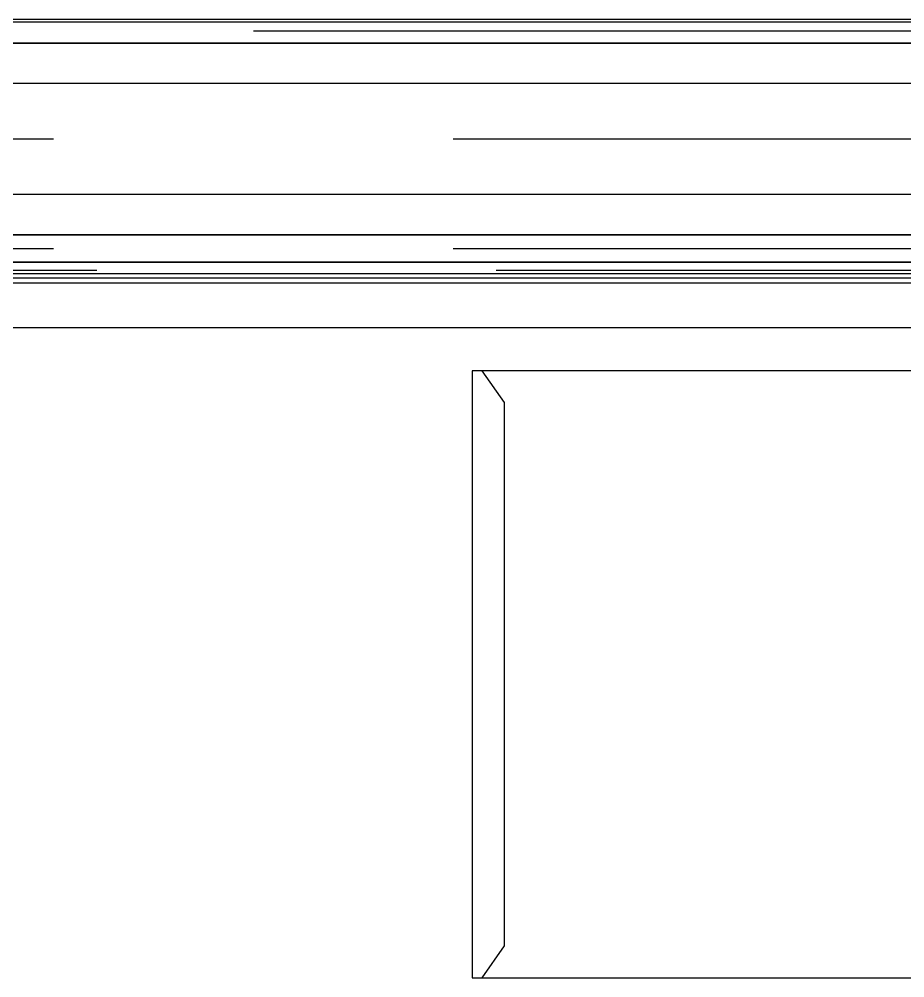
# Model space of a CAD drawing. Extents: x -23.2 to 18.8, y -18.4 to 11.3.
# Drawn here: x 2.342 to 2.896, y 5.376 to 5.976 of the extents above; entities that cross this region are included whole.
import ezdxf

# ---------------------------------------------------------------- set-up
doc = ezdxf.new("R2010")
doc.units = 0
doc.linetypes.add('Dashed', pattern=[0.75, 0.5, -0.25])
for name, color, linetype in [('BUILDINGELEMENTPROXY', 8, 'Continuous'), ('COVERING', 8, 'Continuous'), ('CUBIERTAS', 5, 'Continuous'), ('EJE_MUROS', 8, 'Continuous'), ('LOSAS', 3, 'Continuous'), ('MUROS', 7, 'Continuous'), ('VIGAS', 5, 'Continuous')]:
    doc.layers.add(name, color=color, linetype=linetype)

msp = doc.modelspace()

# ---------------------------------------------------------------- linework, layer by layer
at = {"layer": 'BUILDINGELEMENTPROXY'}
for p, q in [((3.07584, 5.75575, 3.85), (2.62584, 5.75575, 3.85)), ((2.62584, 5.75575, 3.85), (2.62584, 5.37575, 3.85)), ((3.06984, 5.75575, 3.476), (2.63184, 5.75575, 3.476)), ((2.63184, 5.75575, 3.476), (2.64584, 5.73575, 3.49)), ((2.64584, 5.73575, 3.49), (2.64584, 5.39575, 3.49)), ((2.64584, 5.39575, 3.49), (2.63184, 5.37575, 3.476)), ((2.62584, 5.37575, 3.85), (3.07584, 5.37575, 3.85)), ((2.63184, 5.37575, 3.476), (3.06984, 5.37575, 3.476))]:
    msp.add_line(p, q, dxfattribs=at)
at = {"layer": 'COVERING'}
for p, q in [((1.64884, 5.93575), (5.86884, 5.93575)), ((5.88375, 5.86592), (1.76375, 5.86592))]:
    msp.add_line(p, q, dxfattribs=at)
at = {"layer": 'CUBIERTAS'}
msp.add_line((1.56384, 5.97398, 4.24239), (4.66861, 5.97398, 4.24239), dxfattribs=at)
at = {"layer": 'EJE_MUROS', "linetype": 'Dashed'}
for p, q in [((5.98884, 5.96825), (1.66384, 5.96825)), ((1.86384, 5.90075), (5.78884, 5.90075)), ((1.86384, 5.83225), (5.78884, 5.83225)), ((1.89084, 5.81875), (5.77184, 5.81875))]:
    msp.add_line(p, q, dxfattribs=at)
at = {"layer": 'LOSAS'}
for p, q in [((1.78384, 5.81664), (5.85384, 5.81664)), ((1.78384, 5.78275), (5.81384, 5.78275))]:
    msp.add_line(p, q, dxfattribs=at)
at = {"layer": 'MUROS'}
for p, q in [((1.66384, 5.97575), (5.98884, 5.97575)), ((5.98884, 5.96075), (1.66384, 5.96075)), ((1.86384, 5.96075), (5.78884, 5.96075)), ((5.78884, 5.84075), (1.86384, 5.84075)), ((1.86384, 5.84075), (5.78884, 5.84075)), ((5.78884, 5.82375), (1.86384, 5.82375)), ((1.89084, 5.82375), (5.77184, 5.82375)), ((5.77184, 5.81375), (1.89084, 5.81375))]:
    msp.add_line(p, q, dxfattribs=at)
at = {"layer": 'VIGAS'}
for p, q in [((5.78878, 5.96075), (1.86384, 5.96075)), ((1.86384, 5.81075), (5.78878, 5.81075))]:
    msp.add_line(p, q, dxfattribs=at)

doc.saveas('drawing.dxf')
